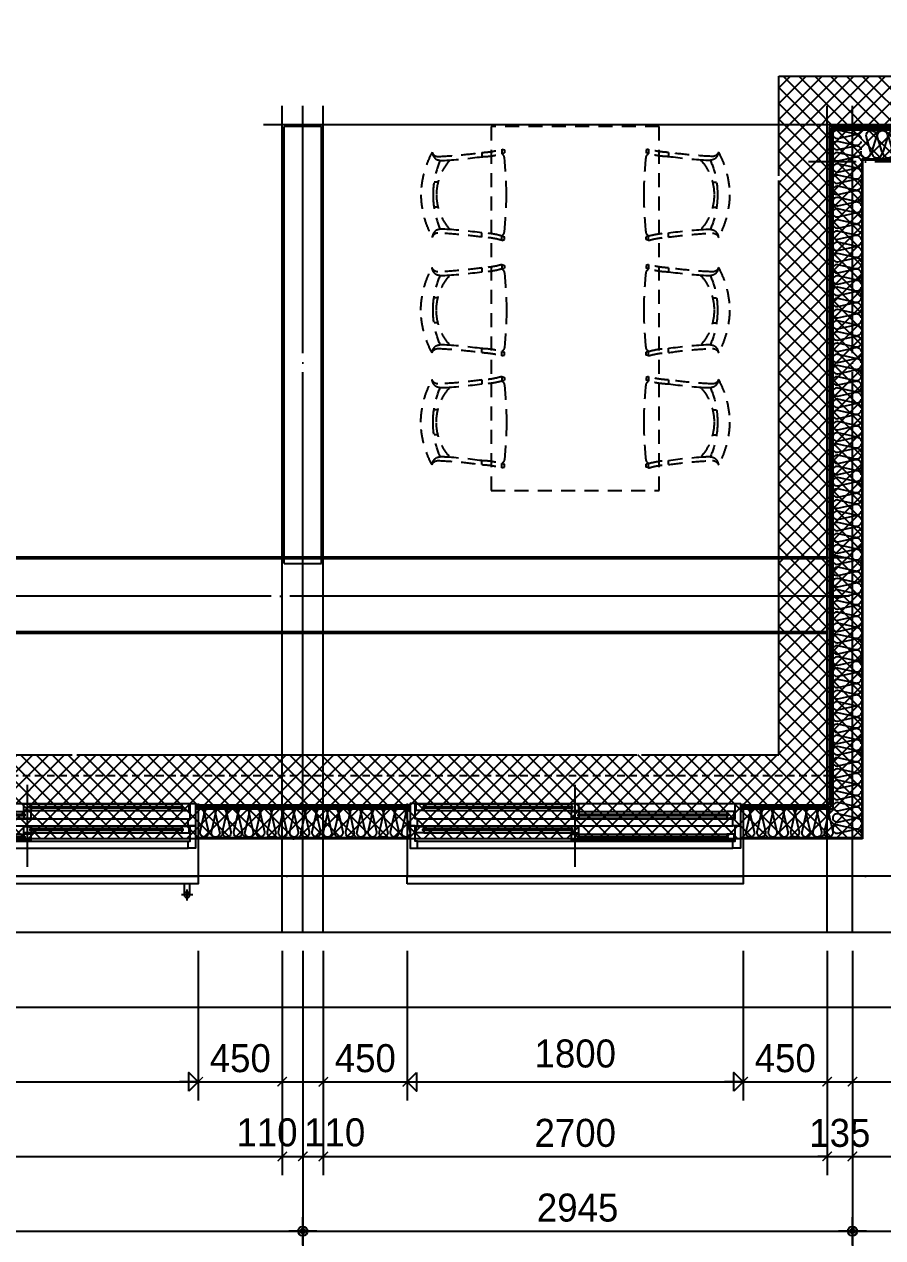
# Model space of a CAD drawing. Header units: millimetres. Extents: x -24416 to 92204, y -190080 to 23760.
# Drawn here: x 61760 to 66360, y -180236 to -173739 of the extents above; entities that cross this region are included whole.
import ezdxf

# ---------------------------------------------------------------- set-up
doc = ezdxf.new("R2010")
doc.units = ezdxf.units.MM
doc.header["$LTSCALE"] = 50
for name, pattern in [('AUDIT_D_220706163347-0', [0]), ('CEN', [62, 60, -1, 0, -1]), ('H', [1.3, 0.8, -0.5]), ('HD', [2.5, 1.5, -1]), ('HID', [2.5, 1.5, -1]), ('HIDDEN', [2, 1, -1])]:
    doc.linetypes.add(name, pattern=pattern)
doc.layers.get('defpoints').update_dxf_attribs({"color": 139})
for name, color, linetype, plot in [('AA-CEN', 1, 'CEN', False), ('Defpoint', 135, 'Continuous', False), ('MC', 135, 'Continuous', False)]:
    doc.layers.add(name, color=color, linetype=linetype, plot=plot)
for name, color, linetype in [('AA-XXXX-DIMS', 7, 'Continuous'), ('AA-단열-바닥-욕실', 30, 'Continuous'), ('ARDM', 7, 'Continuous'), ('CEN_CON', 1, 'CEN'), ('CEN_WALL', 12, 'CEN'), ('CONC', 2, 'Continuous'), ('dan1', 7, 'HID'), ('DIM', 7, 'AUDIT_D_220706163347-0'), ('ELE3_CON', 7, 'Continuous'), ('FUR_가구', 8, 'HD'), ('HAT', 9, 'Continuous'), ('INS', 252, 'Continuous'), ('INSUL', 8, 'Continuous'), ('WAL_DRY', 7, 'Continuous'), ('WIN', 4, 'Continuous'), ('X - 단위세대$0$ETC', 6, 'Continuous'), ('커튼박스', 6, 'Continuous'), ('확장', 8, 'HIDDEN')]:
    doc.layers.add(name, color=color, linetype=linetype)
doc.styles.add('HAUD01', font='Dotum.ttf')
doc.styles.add('맑은고딕', font='malgun.ttf', dxfattribs={"width": 0.9})
doc.dimstyles.new('DIM-50', dxfattribs={"dimscale": 50, "dimtxt": 3, "dimasz": 1, "dimexe": 2, "dimexo": 2, "dimgap": 1, "dimtad": 1, "dimdec": 0, "dimzin": 0, "dimdsep": 46, "dimtxsty": '맑은고딕', "dimblk1": 'DIMDOT', "dimblk2": 'DIMDOT', "dimsah": 1, "dimcen": 0.09, "dimdle": 2, "dimclrd": 7, "dimclre": 7, "dimclrt": 3, "dimadec": 0, "dimazin": 0, "dimtfac": 1, "dimtdec": 0, "dimtix": 1, "dimtmove": 2, "dimatfit": 3, "dimldrblk": 'DIMDOT', "dimfxl": 1, "dimtolj": 1, "dimtzin": 0, "dimarcsym": 0})
doc.dimstyles.new('MCDIM-50', dxfattribs={"dimscale": 50, "dimtxt": 3, "dimasz": 1, "dimexe": 2, "dimexo": 2, "dimgap": 1, "dimtad": 1, "dimdec": 0, "dimzin": 0, "dimdsep": 46, "dimtxsty": '맑은고딕', "dimblk1": 'ARCHTICK', "dimblk2": 'ARCHTICK', "dimsah": 1, "dimcen": 0.09, "dimdle": 2, "dimclrd": 7, "dimclre": 7, "dimclrt": 3, "dimadec": 0, "dimazin": 0, "dimtfac": 1, "dimtdec": 0, "dimtix": 1, "dimtmove": 2, "dimatfit": 3, "dimldrblk": 'ARCHTICK', "dimfxl": 1, "dimtolj": 1, "dimtzin": 0, "dimarcsym": 0})
doc.dimstyles.new('외부100-win', dxfattribs={"dimscale": 50, "dimtxt": 3, "dimasz": 1, "dimexe": 2, "dimexo": 2.5, "dimgap": 1.5, "dimtad": 1, "dimdec": 0, "dimzin": 0, "dimdsep": 46, "dimtxsty": '맑은고딕', "dimblk": 'DO2-2', "dimblk1": 'DO2-2', "dimblk2": 'DIMDOT', "dimcen": 0.09, "dimdle": 2, "dimclrd": 7, "dimclre": 7, "dimclrt": 3, "dimadec": 0, "dimazin": 0, "dimtfac": 1, "dimtdec": 0, "dimtix": 1, "dimtmove": 2, "dimatfit": 3, "dimldrblk": 'DO2-2', "dimfxl": 1, "dimtolj": 1, "dimtzin": 0, "dimarcsym": 0})

# ---------------------------------------------------------------- blocks, each defined once
blk = doc.blocks.new('WIN_이중창_1800')
at = {"layer": 'Defpoint'}
for p, q in [((-15, 240), (-15, 0)), ((1785, 240), (1785, 0))]:
    blk.add_line(p, q, dxfattribs=at)
at = {"layer": 'WIN'}
blk.add_line((885, -100), (885, 340), dxfattribs=at)
at = {"layer": 'WIN', "color": 8}
for p, q in [((1742, 240), (28, 240)), ((865, 196), (73, 196)), ((1697, 237), (905, 237)), ((1697, 202), (905, 202)), ((1730, 158), (40, 158)), ((865, 161), (73, 161)), ((1730, 120), (40, 120)), ((865, 76), (73, 76)), ((1697, 117), (905, 117)), ((1697, 82), (905, 82)), ((1730, 38), (40, 38)), ((1730, 0), (40, 0)), ((865, 41), (73, 41))]:
    blk.add_line(p, q, dxfattribs=at)
at = {"layer": 'WIN'}
for points in [[(40, 158), (28, 158), (28, 240), (0, 240), (0, 120), (40, 120), (40, 158)], [(73, 175.5), (73, 161), (33, 161), (33, 196), (73, 196), (73, 181.5)], [(905, 216.5), (905, 202), (865, 202), (865, 237), (905, 237), (905, 222.5)], [(865, 175.5), (865, 161), (905, 161), (905, 196), (865, 196), (865, 181.5)], [(1704, 222.5), (1704, 216.5), (898, 216.5), (898, 222.5), (1704, 222.5)], [(1697, 216.5), (1697, 202), (1737, 202), (1737, 237), (1697, 237), (1697, 222.5)], [(1730, 158), (1742, 158), (1742, 240), (1770, 240), (1770, 120), (1730, 120), (1730, 158)], [(872, 181.5), (872, 175.5), (66, 175.5), (66, 181.5), (872, 181.5)], [(40, 38), (28, 38), (28, 120), (0, 120), (0, 0), (40, 0), (40, 38)], [(73, 55.5), (73, 41), (33, 41), (33, 76), (73, 76), (73, 61.5)], [(905, 96.5), (905, 82), (865, 82), (865, 117), (905, 117), (905, 102.5)], [(865, 55.5), (865, 41), (905, 41), (905, 76), (865, 76), (865, 61.5)], [(1704, 102.5), (1704, 96.5), (898, 96.5), (898, 102.5), (1704, 102.5)], [(1697, 96.5), (1697, 82), (1737, 82), (1737, 117), (1697, 117), (1697, 102.5)], [(1730, 38), (1742, 38), (1742, 120), (1770, 120), (1770, 0), (1730, 0), (1730, 38)], [(872, 61.5), (872, 55.5), (66, 55.5), (66, 61.5), (872, 61.5)]]:
    blk.add_lwpolyline(points, dxfattribs=at)
blk = doc.blocks.new('WIN_이중창_3600')
at = {"layer": 'Defpoint'}
for p, q in [((-15, 240), (-15, 0)), ((3585, 240), (3585, 0))]:
    blk.add_line(p, q, dxfattribs=at)
at = {"layer": 'WIN'}
for p, q in [((900, -100), (900, 340)), ((2670, -100), (2670, 340))]:
    blk.add_line(p, q, dxfattribs=at)
at = {"layer": 'WIN', "color": 8}
for p, q in [((3542, 240), (28, 240)), ((880, 237), (73, 237)), ((880, 202), (73, 202)), ((2650, 196), (920, 196)), ((3497, 237), (2690, 237)), ((3497, 202), (2690, 202)), ((3530, 158), (40, 158)), ((2650, 161), (920, 161)), ((3530, 120), (40, 120)), ((880, 117), (73, 117)), ((880, 82), (73, 82)), ((2650, 76), (920, 76)), ((3497, 117), (2690, 117)), ((3497, 82), (2690, 82)), ((3530, 38), (40, 38)), ((3530, 0), (40, 0)), ((2650, 41), (920, 41))]:
    blk.add_line(p, q, dxfattribs=at)
at = {"layer": 'WIN'}
for points in [[(40, 158), (28, 158), (28, 240), (0, 240), (0, 120), (40, 120), (40, 158)], [(73, 216.5), (73, 202), (33, 202), (33, 237), (73, 237), (73, 222.5)], [(887, 222.5), (887, 216.5), (66, 216.5), (66, 222.5), (887, 222.5)], [(880, 216.5), (880, 202), (920, 202), (920, 237), (880, 237), (880, 222.5)], [(920, 175.5), (920, 161), (880, 161), (880, 196), (920, 196), (920, 181.5)], [(2690, 216.5), (2690, 202), (2650, 202), (2650, 237), (2690, 237), (2690, 222.5)], [(2650, 175.5), (2650, 161), (2690, 161), (2690, 196), (2650, 196), (2650, 181.5)], [(3504, 222.5), (3504, 216.5), (2683, 216.5), (2683, 222.5), (3504, 222.5)], [(3497, 216.5), (3497, 202), (3537, 202), (3537, 237), (3497, 237), (3497, 222.5)], [(3530, 158), (3542, 158), (3542, 240), (3570, 240), (3570, 120), (3530, 120), (3530, 158)], [(2657, 181.5), (2657, 175.5), (913, 175.5), (913, 181.5), (2657, 181.5)], [(40, 38), (28, 38), (28, 120), (0, 120), (0, 0), (40, 0), (40, 38)], [(73, 96.5), (73, 82), (33, 82), (33, 117), (73, 117), (73, 102.5)], [(887, 102.5), (887, 96.5), (66, 96.5), (66, 102.5), (887, 102.5)], [(880, 96.5), (880, 82), (920, 82), (920, 117), (880, 117), (880, 102.5)], [(920, 55.5), (920, 41), (880, 41), (880, 76), (920, 76), (920, 61.5)], [(2690, 96.5), (2690, 82), (2650, 82), (2650, 117), (2690, 117), (2690, 102.5)], [(2650, 55.5), (2650, 41), (2690, 41), (2690, 76), (2650, 76), (2650, 61.5)], [(3504, 102.5), (3504, 96.5), (2683, 96.5), (2683, 102.5), (3504, 102.5)], [(3497, 96.5), (3497, 82), (3537, 82), (3537, 117), (3497, 117), (3497, 102.5)], [(3530, 38), (3542, 38), (3542, 120), (3570, 120), (3570, 0), (3530, 0), (3530, 38)], [(2657, 61.5), (2657, 55.5), (913, 55.5), (913, 61.5), (2657, 61.5)]]:
    blk.add_lwpolyline(points, dxfattribs=at)
blk = doc.blocks.new('식탁-1950x900')
at = {"layer": 'FUR_가구'}
for p, q in [((-393, -121.6), (-379.1, -126)), ((-393, -121.6), (-392.7, -145.4)), ((-379.1, -126), (-379.3, -141)), ((393, -121.6), (379.1, -126)), ((379.1, -126), (379.3, -141)), ((393, -121.6), (392.7, -145.4)), ((-500.1, -139.2), (-499.9, -162.1)), ((-392.7, -144.6), (-379.3, -141)), ((392.7, -144.6), (379.3, -141)), ((500.1, -139.2), (499.9, -162.1)), ((-735.6, -299), (-756.6, -299.2)), ((735.6, -299), (756.6, -299.2)), ((-735.6, -433.1), (-756.6, -432.9)), ((735.6, -433.1), (756.6, -432.9)), ((-500.1, -592.9), (-499.9, -570)), ((500.1, -592.9), (499.9, -570)), ((-393, -610.5), (-392.7, -586.7)), ((-393, -610.5), (-379.1, -606.2)), ((-392.7, -587.5), (-379.3, -591.1)), ((-379.1, -606.2), (-379.3, -591.1)), ((379.1, -606.2), (379.3, -591.1)), ((393, -610.5), (379.1, -606.2)), ((392.7, -587.5), (379.3, -591.1)), ((393, -610.5), (392.7, -586.7)), ((-500.1, -757.1), (-499.9, -780)), ((-393, -739.5), (-379.1, -743.8)), ((-393, -739.5), (-392.7, -763.3)), ((-392.7, -762.5), (-379.3, -758.9)), ((-379.1, -743.8), (-379.3, -758.9)), ((393, -739.5), (379.1, -743.8)), ((379.1, -743.8), (379.3, -758.9)), ((392.7, -762.5), (379.3, -758.9)), ((393, -739.5), (392.7, -763.3)), ((500.1, -757.1), (499.9, -780)), ((-735.6, -916.9), (-756.6, -917.1)), ((735.6, -916.9), (756.6, -917.1)), ((-735.6, -1051), (-756.6, -1050.8)), ((735.6, -1051), (756.6, -1050.8)), ((-500.1, -1210.8), (-499.9, -1187.9)), ((-393, -1228.4), (-392.7, -1204.6)), ((-393, -1228.4), (-379.1, -1224)), ((-392.7, -1205.4), (-379.3, -1209)), ((-379.1, -1224), (-379.3, -1209)), ((379.1, -1224), (379.3, -1209)), ((393, -1228.4), (379.1, -1224)), ((392.7, -1205.4), (379.3, -1209)), ((393, -1228.4), (392.7, -1204.6)), ((500.1, -1210.8), (499.9, -1187.9)), ((-500.1, -1357.1), (-499.9, -1380)), ((-393, -1339.5), (-379.1, -1343.8)), ((-393, -1339.5), (-392.7, -1363.3)), ((-392.7, -1362.5), (-379.3, -1358.9)), ((-379.1, -1343.8), (-379.3, -1358.9)), ((393, -1339.5), (379.1, -1343.8)), ((379.1, -1343.8), (379.3, -1358.9)), ((392.7, -1362.5), (379.3, -1358.9)), ((393, -1339.5), (392.7, -1363.3)), ((500.1, -1357.1), (499.9, -1380)), ((-735.6, -1516.9), (-756.6, -1517.1)), ((735.6, -1516.9), (756.6, -1517.1)), ((-735.6, -1651), (-756.6, -1650.8)), ((735.6, -1651), (756.6, -1650.8)), ((-500.1, -1810.8), (-499.9, -1787.9)), ((-393, -1828.4), (-392.7, -1804.6)), ((-392.7, -1805.4), (-379.3, -1809)), ((-379.1, -1824), (-379.3, -1809)), ((379.1, -1824), (379.3, -1809)), ((392.7, -1805.4), (379.3, -1809)), ((393, -1828.4), (392.7, -1804.6)), ((500.1, -1810.8), (499.9, -1787.9)), ((-393, -1828.4), (-379.1, -1824)), ((393, -1828.4), (379.1, -1824))]:
    blk.add_line(p, q, dxfattribs=at)
blk.add_lwpolyline([(-450, 0), (450, 0), (450, -1950), (-450, -1950)], close=True, dxfattribs=at)
for centre, radius, start, end in [((-510.6, 259.9), 399.2, 271.50557, 287.13357), ((-324.7, -376.8), 502.7, 151.61301, 178.77221), ((-735.8, -128.1), 32.7, 197.29847, 270.53959), ((-715.5, -133.6), 51.6, 184.73657, 233.96327), ((-301.1, -364.6), 460.9, 156.58558, 180.17751), ((-711.1, -94), 88.5, 246.80527, 277.25757), ((-464.2, -367.5), 279.9, 137.91521, 179.69623), ((-839.2, 2261.8), 2424.8, 272.45149, 278.03657), ((-839.2, 2261.8), 2447.5, 273.26257, 277.96657), ((-510.6, 259.9), 422.1, 271.45157, 286.22903), ((-411.8, -172), 32.7, 1.98952, 54.31967), ((-2602.4, -386.7), 2233.9, 0.5286, 5.54351), ((-324.7, -355.3), 502.7, 181.22779, 208.38699), ((-301.1, -367.5), 460.9, 179.82249, 203.41442), ((-464.2, -364.6), 279.9, 180.30377, 222.08479), ((-2602.4, -345.5), 2233.9, 354.45649, 359.4714), ((-735.8, -604), 32.7, 89.46041, 162.70153), ((-715.5, -598.6), 51.6, 126.03673, 175.26343), ((-711.1, -638.2), 88.5, 82.74243, 113.19473), ((-839.2, -2993.9), 2424.8, 81.96343, 87.54851), ((-839.2, -2993.9), 2447.5, 82.03343, 86.73743), ((-510.6, -992), 422.1, 73.77097, 88.54843), ((-411.8, -560.1), 32.7, 305.68033, 358.01048), ((-510.6, -992), 399.2, 72.86643, 88.49443), ((-324.7, -994.7), 502.7, 151.61301, 178.77221), ((-735.8, -746), 32.7, 197.29847, 270.53959), ((-715.5, -751.4), 51.6, 184.73657, 233.96327), ((-839.2, 1643.9), 2424.8, 272.45149, 278.03657), ((-510.6, -358), 399.2, 271.50557, 287.13357), ((-510.6, -358), 422.1, 271.45157, 286.22903), ((-411.8, -789.9), 32.7, 1.98952, 54.31967), ((-301.1, -982.5), 460.9, 156.58558, 180.17751), ((-711.1, -711.8), 88.5, 246.80527, 277.25757), ((-464.2, -985.4), 279.9, 137.91521, 179.69623), ((-839.2, 1643.9), 2447.5, 273.26257, 277.96657), ((-2602.4, -1004.5), 2233.9, 0.5286, 5.54351), ((-324.7, -973.2), 502.7, 181.22779, 208.38699), ((-301.1, -985.4), 460.9, 179.82249, 203.41442), ((-464.2, -982.5), 279.9, 180.30377, 222.08479), ((-2602.4, -963.3), 2233.9, 354.45649, 359.4714), ((-711.1, -1256), 88.5, 82.74243, 113.19473), ((-839.2, -3611.8), 2447.5, 82.03343, 86.73743), ((-735.8, -1221.9), 32.7, 89.46041, 162.70153), ((-715.5, -1216.4), 51.6, 126.03673, 175.26343), ((-839.2, -3611.8), 2424.8, 81.96343, 87.54851), ((-510.6, -1609.9), 399.2, 72.86643, 88.49443), ((-510.6, -1609.9), 422.1, 73.77097, 88.54843), ((-411.8, -1178), 32.7, 305.68033, 358.01048), ((-324.7, -1594.7), 502.7, 151.61301, 178.77221), ((-735.8, -1346), 32.7, 197.29847, 270.53959), ((-715.5, -1351.4), 51.6, 184.73657, 233.96327), ((-839.2, 1043.9), 2424.8, 272.45149, 278.03657), ((-510.6, -958), 399.2, 271.50557, 287.13357), ((-510.6, -958), 422.1, 271.45157, 286.22903), ((-411.8, -1389.9), 32.7, 1.98952, 54.31967), ((-301.1, -1582.5), 460.9, 156.58558, 180.17751), ((-711.1, -1311.8), 88.5, 246.80527, 277.25757), ((-464.2, -1585.4), 279.9, 137.91521, 179.69623), ((-839.2, 1043.9), 2447.5, 273.26257, 277.96657), ((-2602.4, -1604.5), 2233.9, 0.5286, 5.54351), ((-324.7, -1573.2), 502.7, 181.22779, 208.38699), ((-301.1, -1585.4), 460.9, 179.82249, 203.41442), ((-464.2, -1582.5), 279.9, 180.30377, 222.08479), ((-2602.4, -1563.3), 2233.9, 354.45649, 359.4714), ((-735.8, -1821.9), 32.7, 89.46041, 162.70153), ((-715.5, -1816.4), 51.6, 126.03673, 175.26343), ((-711.1, -1856), 88.5, 82.74243, 113.19473), ((-839.2, -4211.8), 2424.8, 81.96343, 87.54851), ((-839.2, -4211.8), 2447.5, 82.03343, 86.73743), ((-510.6, -2209.9), 399.2, 72.86643, 88.49443), ((-510.6, -2209.9), 422.1, 73.77097, 88.54843), ((-411.8, -1778), 32.7, 305.68033, 358.01048)]:
    blk.add_arc(centre, radius, start, end, dxfattribs=at)
at = {"layer": 'FUR_가구', "extrusion": (0, 0, -1)}
for centre, major_axis, start_param, end_param in [((510.6, 259.9), (-391.6, 77.3), 4.543868, 4.816628), ((2602.4, -386.7), (-1579.6, 1579.6), 5.507013, 5.59454), ((411.8, -172), (-23.1, 23.1), 5.532511, 6.445844), ((510.6, 259.9), (-418.1, 57.7), 4.600712, 4.858628), ((839.2, 2261.8), (261.2, 2433.5), 3.0916, 3.173701), ((839.2, 2261.8), (308.9, 2405.1), 3.056625, 3.154103), ((464.2, -367.5), (197.9, 197.9), 0.05088, 0.780096), ((711.1, -94), (-62.6, 62.6), 3.522166, 4.053659), ((301.1, -364.6), (447.5, 110.4), -0.166893, 0.244864), ((735.8, -128.1), (-23.1, 23.1), 2.65811, 3.936408), ((715.5, -133.6), (-36.5, 36.5), 2.438863, 3.298031), ((324.7, -376.8), (355.5, 355.5), 0.289952, 0.763969), ((2602.4, -345.5), (-114, 2231), 4.666674, 4.7542), ((464.2, -364.6), (197.9, 197.9), 0.7907, 1.519916), ((301.1, -367.5), (-450.7, 96.7), 2.927084, 3.338841), ((324.7, -355.3), (-355.5, 355.5), 2.377624, 2.851641), ((411.8, -560.1), (-23.1, 23.1), 4.54973, 5.463063), ((510.6, -992), (410.7, 97.2), 4.661547, 4.919462), ((839.2, -2993.9), (-321.8, 2426.3), -0.007165, 0.074936), ((839.2, -2993.9), (-242.6, 2412.6), -0.040038, 0.05744), ((711.1, -638.2), (62.6, 62.6), -0.912067, -0.380574), ((735.8, -604), (23.1, 23.1), -0.794816, 0.483483), ((715.5, -598.6), (-36.5, 36.5), 1.414358, 2.273526), ((510.6, -992), (392, 75.2), 4.602977, 4.875737)]:
    blk.add_ellipse(centre, major_axis=major_axis, ratio=1, start_param=start_param, end_param=end_param, dxfattribs=at)
at = {"layer": 'FUR_가구'}
for centre, major_axis, start_param, end_param in [((411.8, -789.9), (23.1, 23.1), 1.408137, 2.321471), ((510.6, -358), (-410.7, 97.2), 1.519954, 1.777869), ((510.6, -358), (-392, 75.2), 1.461384, 1.734144), ((839.2, 1643.9), (242.6, 2412.6), 3.101555, 3.199033), ((735.8, -746), (-23.1, 23.1), 2.346777, 3.625076), ((715.5, -751.4), (36.5, 36.5), 4.55595, 5.415118), ((324.7, -994.7), (355.5, 355.5), 5.519216, 5.993234), ((2602.4, -1004.5), (114, 2231), 1.525081, 1.612608), ((839.2, 1643.9), (321.8, 2426.3), 3.134428, 3.216528), ((464.2, -985.4), (-197.9, 197.9), 3.932293, 4.661509), ((711.1, -711.8), (-62.6, 62.6), 2.229526, 2.761019), ((301.1, -982.5), (450.7, 96.7), -0.214508, 0.197248), ((2602.4, -963.3), (1579.6, 1579.6), 2.36542, 2.452947), ((464.2, -982.5), (-197.9, 197.9), 3.192473, 3.921689), ((301.1, -985.4), (-447.5, 110.4), 2.9747, 3.386457), ((324.7, -973.2), (-355.5, 355.5), 3.431544, 3.905562), ((839.2, -3611.8), (-261.2, 2433.5), -0.049992, 0.032108), ((711.1, -1256), (62.6, 62.6), 0.380574, 0.912067), ((411.8, -1178), (23.1, 23.1), 2.390918, 3.304252), ((510.6, -1609.9), (418.1, 57.7), 1.45912, 1.717035), ((510.6, -1609.9), (391.6, 77.3), 1.402276, 1.675036), ((839.2, -3611.8), (-308.9, 2405.1), -0.084967, 0.012511), ((735.8, -1221.9), (23.1, 23.1), 5.799702, 7.078001), ((715.5, -1216.4), (36.5, 36.5), 5.580456, 6.439624), ((411.8, -1389.9), (23.1, 23.1), 1.408137, 2.321471), ((510.6, -958), (-410.7, 97.2), 1.519954, 1.777869), ((510.6, -958), (-392, 75.2), 1.461384, 1.734144), ((839.2, 1043.9), (242.6, 2412.6), 3.101555, 3.199033), ((735.8, -1346), (-23.1, 23.1), 2.346777, 3.625076), ((715.5, -1351.4), (36.5, 36.5), 4.55595, 5.415118), ((324.7, -1594.7), (355.5, 355.5), 5.519216, 5.993234), ((2602.4, -1604.5), (114, 2231), 1.525081, 1.612608), ((839.2, 1043.9), (321.8, 2426.3), 3.134428, 3.216528), ((464.2, -1585.4), (-197.9, 197.9), 3.932293, 4.661509), ((711.1, -1311.8), (-62.6, 62.6), 2.229526, 2.761019), ((301.1, -1582.5), (450.7, 96.7), -0.214508, 0.197248), ((2602.4, -1563.3), (1579.6, 1579.6), 2.36542, 2.452947), ((464.2, -1582.5), (-197.9, 197.9), 3.192473, 3.921689), ((301.1, -1585.4), (-447.5, 110.4), 2.9747, 3.386457), ((324.7, -1573.2), (-355.5, 355.5), 3.431544, 3.905562), ((411.8, -1778), (23.1, 23.1), 2.390918, 3.304252), ((510.6, -2209.9), (418.1, 57.7), 1.45912, 1.717035), ((510.6, -2209.9), (391.6, 77.3), 1.402276, 1.675036), ((839.2, -4211.8), (-261.2, 2433.5), -0.049992, 0.032108), ((839.2, -4211.8), (-308.9, 2405.1), -0.084967, 0.012511), ((711.1, -1856), (62.6, 62.6), 0.380574, 0.912067), ((735.8, -1821.9), (23.1, 23.1), 5.799702, 7.078001), ((715.5, -1816.4), (36.5, 36.5), 5.580456, 6.439624)]:
    blk.add_ellipse(centre, major_axis=major_axis, ratio=1, start_param=start_param, end_param=end_param, dxfattribs=at)
blk = doc.blocks.new('insul1')
blk.add_lwpolyline([(0, 0, 0.480617), (0.146, 0.183), (0.004, 0.817, -1.249969), (0.296, 0.817), (0.154, 0.183, 0.480617), (0.3, 0, 0.480617)], format="xyb")
blk = doc.blocks.new('DongSinsul_1')
at = {"layer": 'INSUL'}
blk.add_lwpolyline([(0, 0.25, 1.34403), (0.35, 0.25), (0.2, 0.75, -1.34403), (0.55, 0.75), (0.4, 0.25)], format="xyb", dxfattribs=at)
blk = doc.blocks.new('U-131B(확장)', base_point=(284085.3, -109269.8))
at = {"layer": 'CEN_CON'}
for p, q in [((292955.3, -109569.8), (292955.3, -105144.8)), ((299020.3, -109269.8), (283785.3, -109269.8))]:
    blk.add_line(p, q, dxfattribs=at)
at = {"layer": 'CEN_WALL'}
for p, q in [((295900.3, -109569.8), (295900.3, -105144.8)), ((299020.3, -105444.8), (295665.3, -105444.8)), ((295885.3, -107769.8), (288025.3, -107769.8))]:
    blk.add_line(p, q, dxfattribs=at)
at = {"layer": 'CONC'}
for p, q in [((292855.3, -107594.8), (292855.3, -105254.8)), ((293055.3, -105254.8), (292855.3, -105254.8)), ((293055.3, -107594.8), (293055.3, -105254.8)), ((295955.3, -105434.8), (295955.3, -109069.8)), ((296625.3, -105434.8), (295955.3, -105434.8)), ((292855.3, -107594.8), (293055.3, -107594.8)), ((293515.3, -109069.8), (292395.3, -109069.8)), ((292395.3, -109069.8), (292395.3, -109269.8)), ((293515.3, -109069.8), (293515.3, -109269.8)), ((295955.3, -109069.8), (295315.3, -109069.8)), ((295315.3, -109069.8), (295315.3, -109269.8)), ((293515.3, -109269.8), (292395.3, -109269.8)), ((296155.3, -109269.8), (295315.3, -109269.8))]:
    blk.add_line(p, q, dxfattribs=at)
at = {"layer": 'dan1'}
blk.add_lwpolyline([(288335.3, -107129.8), (288645.3, -107129.8), (288645.3, -108619.8), (295505.3, -108619.8), (295505.3, -104984.8), (299595.3, -104984.8), (299595.3, -108619.8), (309255.3, -108619.8), (309255.3, -102059.8), (308635.3, -102059.8), (308635.3, -98719.8), (306145.3, -98719.8), (306145.3, -102694.8), (305835.3, -102694.8)], dxfattribs=at)
at = {"layer": 'ELE3_CON'}
for p, q in [((288795.3, -109269.8), (292395.3, -109269.8)), ((293515.3, -109269.8), (295315.3, -109269.8))]:
    blk.add_line(p, q, dxfattribs=at)
at = {"layer": 'INS'}
for p, q in [((295795.3, -105274.8), (295795.3, -108909.8)), ((296640.3, -105274.8), (295795.3, -105274.8)), ((295950.3, -105429.8), (295950.3, -109064.8)), ((296640.3, -105429.8), (295950.3, -105429.8)), ((293530.3, -108909.8), (292380.3, -108909.8)), ((295795.3, -108909.8), (295300.3, -108909.8)), ((293530.3, -109064.8), (292380.3, -109064.8)), ((295950.3, -109064.8), (295300.3, -109064.8))]:
    blk.add_line(p, q, dxfattribs=at)
at = {"layer": 'MC'}
for p, q in [((292845.3, -109569.8), (292845.3, -105144.8)), ((293065.3, -109569.8), (293065.3, -105144.8)), ((295765.3, -109569.8), (295765.3, -105144.8)), ((292745.3, -105244.8), (299020.3, -105244.8)), ((295885.3, -107564.8), (288025.3, -107564.8))]:
    blk.add_line(p, q, dxfattribs=at)
at = {"layer": 'WAL_DRY'}
for p, q in [((295775.3, -105254.8), (295775.3, -108889.8)), ((296640.3, -105254.8), (295775.3, -105254.8)), ((295785.3, -105264.8), (295785.3, -108899.8)), ((296640.3, -105264.8), (295785.3, -105264.8)), ((293530.3, -108889.8), (292380.3, -108889.8)), ((295775.3, -108889.8), (295300.3, -108889.8)), ((293530.3, -108899.8), (292380.3, -108899.8)), ((295785.3, -108899.8), (295300.3, -108899.8))]:
    blk.add_line(p, q, dxfattribs=at)
at = {"layer": 'X - 단위세대$0$ETC', "ltscale": 100}
for p, q in [((292335.3, -109399.8), (292335.3, -109339.8)), ((292365.3, -109369.8), (292305.3, -109369.8))]:
    blk.add_line(p, q, dxfattribs=at)
at = {"layer": 'X - 단위세대$0$ETC'}
for points in [[(288795.3, -109309.8), (288795.3, -109269.8), (292395.3, -109269.8), (292395.3, -109309.8), (288795.3, -109309.8)], [(293515.3, -109309.8), (293515.3, -109269.8), (295315.3, -109269.8), (295315.3, -109309.8), (293515.3, -109309.8)]]:
    blk.add_lwpolyline(points, dxfattribs=at)
blk.add_lwpolyline([(292320.3, -109309.8), (292320.3, -109369.8, 1), (292350.3, -109369.8), (292350.3, -109309.8)], format="xyb", dxfattribs=at)
at = {"layer": 'X - 단위세대$0$ETC', "ltscale": 100}
blk.add_arc((292335.3, -109369.8), 15, 0, 180, dxfattribs=at)
at = {"layer": '커튼박스', "linetype": 'H'}
blk.add_line((288335.3, -108729.8), (295775.3, -108729.8), dxfattribs=at)
at = {"layer": '확장', "ltscale": 0.5, "const_width": 20, "flags": 128}
for points in [[(288335.3, -107564.8), (295765.3, -107564.8)], [(288335.3, -107964.8), (295765.3, -107964.8)]]:
    blk.add_lwpolyline(points, dxfattribs=at)
at = {"layer": 'FUR_가구', "xscale": -1}
blk.add_blockref('식탁-1950x900', (294415.3, -105254.8), dxfattribs=at)
at = {"layer": 'INS', "zscale": 150, "row_count": 1}
for p, xscale, yscale, rotation, column_count, row_spacing, column_spacing in [((295945.3, -105274.8), -150.0000000000001, 150.0000000000001, 90, 63, 3.155443620884047e-30, -60.00000000000006), ((293530.3, -108909.8), 150, 150, 180, 19, 0, 60), ((295795.3, -108909.8), 150, 150, 180, 8, 0, 60)]:
    blk.add_blockref('insul1', p, dxfattribs=dict(at, xscale=xscale, yscale=yscale, rotation=rotation, column_count=column_count, row_spacing=row_spacing, column_spacing=column_spacing))
at = {"layer": 'INSUL', "xscale": 150, "yscale": 150, "zscale": 150, "row_count": 1, "column_count": 11, "row_spacing": 1, "column_spacing": 60}
blk.add_blockref('DongSinsul_1', (295945.3, -105424.8), dxfattribs=at)
at = {"layer": 'WIN', "xscale": -1}
for name, p in [('WIN_이중창_3600', (292380.3, -109119.8)), ('WIN_이중창_1800', (295300.3, -109119.8))]:
    blk.add_blockref(name, p, dxfattribs=at)
blk = doc.blocks.new('A$C1CAF0AFA')
at = {"layer": 'HAT'}
h = blk.add_hatch(dxfattribs=at)
h.set_pattern_fill('_USER', color=5, scale=60, angle=45, double=1, pattern_type=0)
h.set_pattern_definition([(45, (0, -53460), (-42.426407, 42.426407), []), (135, (0, -53460), (-42.426407, -42.426407), [])])
h.paths.add_polyline_path([(80002.7, -194400.9), (80002.7, -201860.9), (69442.7, -201860.9), (69442.7, -198225.9), (66252.7, -198225.9), (66252.7, -201860.9), (58492.7, -201860.9), (58492.7, -200370.9), (54632.7, -200370.9), (54632.7, -192515.9), (56752.7, -192515.9), (56752.7, -193930.9), (59252.7, -193930.9), (59252.7, -191925.9), (62992.7, -191925.9), (62992.7, -195035.9), (65722.7, -195035.9), (65722.7, -194885.9), (67122.7, -194885.9), (67122.7, -195035.9), (69192.7, -195035.9), (69192.7, -195485.9), (63052.7, -195485.9), (63052.7, -195155.9), (62852.7, -195155.9), (62852.7, -195485.9), (62542.7, -195485.9), (62542.7, -192375.9), (59702.7, -192375.9), (59702.7, -194380.9), (58632.7, -194380.9), (58632.7, -194090.9), (58432.7, -194090.9), (58432.7, -194380.9), (56302.7, -194380.9), (56302.7, -192965.9), (55082.7, -192965.9), (55082.7, -199920.9), (58432.7, -199920.9), (58432.7, -200210.9), (58632.7, -200210.9), (58632.7, -199920.9), (58942.7, -199920.9), (58942.7, -201410.9), (65802.7, -201410.9), (65802.7, -197775.9), (69892.7, -197775.9), (69892.7, -201410.9), (79552.7, -201410.9), (79552.7, -194850.9), (78932.7, -194850.9), (78932.7, -191510.9), (76442.7, -191510.9), (76442.7, -195485.9), (76132.7, -195485.9), (76132.7, -195163.4), (75932.7, -195163.4), (75932.7, -195485.9), (69442.7, -195485.9), (69442.7, -195035.9), (75992.7, -195035.9), (75992.7, -191060.9), (79382.7, -191060.9), (79382.7, -194400.9)])
at = {"layer": 'AA-CEN', "color": 4}
for points in [[(69442.7, -198225.9), (66252.7, -198225.9), (66252.7, -201860.9), (58492.7, -201860.9)], [(58942.7, -201410.9), (65802.7, -201410.9), (65802.7, -197775.9), (69892.7, -197775.9)]]:
    blk.add_lwpolyline(points, dxfattribs=at)
blk = doc.blocks.new('DIMDOT')
at = {"layer": 'AA-XXXX-DIMS'}
for p, q in [((0, -1.5), (0, 1.5)), ((-1.5, 0), (1.5, 0))]:
    blk.add_line(p, q, dxfattribs=at)
for radius in [0.5, 0.25]:
    blk.add_circle((0, 0), radius, dxfattribs=at)
blk = doc.blocks.new('*D142')
at = {"layer": 'defpoints', "color": 0, "transparency": 16777216}
for p in [(11465.6, -202360.9), (16185.6, -202360.9), (16185.6, -203960.9)]:
    blk.add_point(p, dxfattribs=at)
at = {"layer": 'DIM', "color": 7, "lineweight": -2, "transparency": 16777216}
for p, q in [((11465.6, -202460.9), (11465.6, -204060.9)), ((16185.6, -202460.9), (16185.6, -204060.9)), ((11515.6, -203960.9), (16135.6, -203960.9))]:
    blk.add_line(p, q, dxfattribs=at)
at = {"layer": 'DIM', "color": 7, "lineweight": -2, "transparency": 16777216, "xscale": 50, "yscale": 50, "zscale": 50, "rotation": 180}
blk.add_blockref('DIMDOT', (11465.6, -203960.9), dxfattribs=at)
at = {"layer": 'DIM', "color": 7, "lineweight": -2, "transparency": 16777216, "xscale": 50, "yscale": 50, "zscale": 50}
blk.add_blockref('DIMDOT', (16185.6, -203960.9), dxfattribs=at)
at = {"layer": 'DIM', "color": 3, "transparency": 16777216, "insert": (13825.6, -203835.8), "char_height": 150, "attachment_point": 5, "style": 'HAUD01'}
blk.add_mtext('\\A1;4720', dxfattribs=at)
blk = doc.blocks.new('*D143')
at = {"layer": 'defpoints', "color": 0, "transparency": 16777216}
for p in [(16185.6, -202360.9), (19130.6, -202360.9), (19130.6, -203960.9)]:
    blk.add_point(p, dxfattribs=at)
at = {"layer": 'DIM', "color": 7, "lineweight": -2, "transparency": 16777216}
for p, q in [((16185.6, -202460.9), (16185.6, -204060.9)), ((19130.6, -202460.9), (19130.6, -204060.9)), ((16235.6, -203960.9), (19080.6, -203960.9))]:
    blk.add_line(p, q, dxfattribs=at)
at = {"layer": 'DIM', "color": 7, "lineweight": -2, "transparency": 16777216, "xscale": 50, "yscale": 50, "zscale": 50, "rotation": 180}
blk.add_blockref('DIMDOT', (16185.6, -203960.9), dxfattribs=at)
at = {"layer": 'DIM', "color": 7, "lineweight": -2, "transparency": 16777216, "xscale": 50, "yscale": 50, "zscale": 50}
blk.add_blockref('DIMDOT', (19130.6, -203960.9), dxfattribs=at)
at = {"layer": 'DIM', "color": 3, "transparency": 16777216, "insert": (17658.1, -203835.8), "char_height": 150, "attachment_point": 5, "style": 'HAUD01'}
blk.add_mtext('\\A1;2945', dxfattribs=at)
blk = doc.blocks.new('*D144')
at = {"layer": 'defpoints', "color": 0, "transparency": 16777216}
for p in [(19130.6, -202360.9), (22430.6, -202360.9), (22430.6, -203960.9)]:
    blk.add_point(p, dxfattribs=at)
at = {"layer": 'DIM', "color": 7, "lineweight": -2, "transparency": 16777216}
for p, q in [((19130.6, -202460.9), (19130.6, -204060.9)), ((22430.6, -202460.9), (22430.6, -204060.9)), ((19180.6, -203960.9), (22380.6, -203960.9))]:
    blk.add_line(p, q, dxfattribs=at)
at = {"layer": 'DIM', "color": 7, "lineweight": -2, "transparency": 16777216, "xscale": 50, "yscale": 50, "zscale": 50, "rotation": 180}
blk.add_blockref('DIMDOT', (19130.6, -203960.9), dxfattribs=at)
at = {"layer": 'DIM', "color": 7, "lineweight": -2, "transparency": 16777216, "xscale": 50, "yscale": 50, "zscale": 50}
blk.add_blockref('DIMDOT', (22430.6, -203960.9), dxfattribs=at)
at = {"layer": 'DIM', "color": 3, "transparency": 16777216, "insert": (20780.6, -203835.8), "char_height": 150, "attachment_point": 5, "style": 'HAUD01'}
blk.add_mtext('\\A1;3300', dxfattribs=at)
blk = doc.blocks.new('_ArchTick')
at = {"color": 0, "linetype": 'ByBlock', "const_width": 0.15}
blk.add_lwpolyline([(-0.5, -0.5), (0.5, 0.5)], dxfattribs=at)
blk = doc.blocks.new('*D154')
at = {"layer": 'defpoints', "color": 0, "linetype": 'ByBlock', "transparency": 16777216}
for p in [(11575.6, -202360.9), (16075.6, -202360.9), (16075.6, -203560.9)]:
    blk.add_point(p, dxfattribs=at)
at = {"layer": 'DIM', "color": 7, "linetype": 'ByBlock', "lineweight": -2, "transparency": 16777216}
for p, q in [((11575.6, -202460.9), (11575.6, -203660.9)), ((16075.6, -202460.9), (16075.6, -203660.9)), ((11475.6, -203560.9), (16175.6, -203560.9))]:
    blk.add_line(p, q, dxfattribs=at)
at = {"layer": 'DIM', "color": 7, "linetype": 'ByBlock', "lineweight": -2, "transparency": 16777216, "xscale": 50, "yscale": 50, "zscale": 50, "rotation": 180}
blk.add_blockref('_ArchTick', (11575.6, -203560.9), dxfattribs=at)
at = {"layer": 'DIM', "color": 7, "linetype": 'ByBlock', "lineweight": -2, "transparency": 16777216, "xscale": 50, "yscale": 50, "zscale": 50}
blk.add_blockref('_ArchTick', (16075.6, -203560.9), dxfattribs=at)
at = {"layer": 'DIM', "color": 3, "linetype": 'ByBlock', "transparency": 16777216, "insert": (13825.6, -203435.8), "char_height": 150, "attachment_point": 5, "style": 'HAUD01'}
blk.add_mtext('\\A1;4500', dxfattribs=at)
blk = doc.blocks.new('*D155')
at = {"layer": 'defpoints', "color": 0, "linetype": 'ByBlock', "transparency": 16777216}
for p in [(16075.6, -202360.9), (16185.6, -202360.9), (16185.6, -203560.9)]:
    blk.add_point(p, dxfattribs=at)
at = {"layer": 'DIM', "color": 7, "linetype": 'ByBlock', "lineweight": -2, "transparency": 16777216}
for p, q in [((16075.6, -202460.9), (16075.6, -203660.9)), ((16185.6, -202460.9), (16185.6, -203660.9)), ((15975.6, -203560.9), (16285.6, -203560.9))]:
    blk.add_line(p, q, dxfattribs=at)
at = {"layer": 'DIM', "color": 7, "linetype": 'ByBlock', "lineweight": -2, "transparency": 16777216, "xscale": 50, "yscale": 50, "zscale": 50, "rotation": 180}
blk.add_blockref('_ArchTick', (16075.6, -203560.9), dxfattribs=at)
at = {"layer": 'DIM', "color": 7, "linetype": 'ByBlock', "lineweight": -2, "transparency": 16777216, "xscale": 50, "yscale": 50, "zscale": 50}
blk.add_blockref('_ArchTick', (16185.6, -203560.9), dxfattribs=at)
at = {"layer": 'DIM', "color": 3, "linetype": 'ByBlock', "transparency": 16777216, "insert": (15993.7, -203433), "char_height": 150, "attachment_point": 5, "style": 'HAUD01'}
blk.add_mtext('\\A1;110', dxfattribs=at)
blk = doc.blocks.new('*D156')
at = {"layer": 'defpoints', "color": 0, "linetype": 'ByBlock', "transparency": 16777216}
for p in [(16185.6, -202360.9), (16295.6, -202360.9), (16295.6, -203560.9)]:
    blk.add_point(p, dxfattribs=at)
at = {"layer": 'DIM', "color": 7, "linetype": 'ByBlock', "lineweight": -2, "transparency": 16777216}
for p, q in [((16185.6, -202460.9), (16185.6, -203660.9)), ((16295.6, -202460.9), (16295.6, -203660.9)), ((16085.6, -203560.9), (16395.6, -203560.9))]:
    blk.add_line(p, q, dxfattribs=at)
at = {"layer": 'DIM', "color": 7, "linetype": 'ByBlock', "lineweight": -2, "transparency": 16777216, "xscale": 50, "yscale": 50, "zscale": 50, "rotation": 180}
blk.add_blockref('_ArchTick', (16185.6, -203560.9), dxfattribs=at)
at = {"layer": 'DIM', "color": 7, "linetype": 'ByBlock', "lineweight": -2, "transparency": 16777216, "xscale": 50, "yscale": 50, "zscale": 50}
blk.add_blockref('_ArchTick', (16295.6, -203560.9), dxfattribs=at)
at = {"layer": 'DIM', "color": 3, "linetype": 'ByBlock', "transparency": 16777216, "insert": (16356.7, -203433), "char_height": 150, "attachment_point": 5, "style": 'HAUD01'}
blk.add_mtext('\\A1;110', dxfattribs=at)
blk = doc.blocks.new('*D157')
at = {"layer": 'defpoints', "color": 0, "linetype": 'ByBlock', "transparency": 16777216}
for p in [(16295.6, -202360.9), (18995.6, -202360.9), (18995.6, -203560.9)]:
    blk.add_point(p, dxfattribs=at)
at = {"layer": 'DIM', "color": 7, "linetype": 'ByBlock', "lineweight": -2, "transparency": 16777216}
for p, q in [((16295.6, -202460.9), (16295.6, -203660.9)), ((18995.6, -202460.9), (18995.6, -203660.9)), ((16195.6, -203560.9), (19095.6, -203560.9))]:
    blk.add_line(p, q, dxfattribs=at)
at = {"layer": 'DIM', "color": 7, "linetype": 'ByBlock', "lineweight": -2, "transparency": 16777216, "xscale": 50, "yscale": 50, "zscale": 50, "rotation": 180}
blk.add_blockref('_ArchTick', (16295.6, -203560.9), dxfattribs=at)
at = {"layer": 'DIM', "color": 7, "linetype": 'ByBlock', "lineweight": -2, "transparency": 16777216, "xscale": 50, "yscale": 50, "zscale": 50}
blk.add_blockref('_ArchTick', (18995.6, -203560.9), dxfattribs=at)
at = {"layer": 'DIM', "color": 3, "linetype": 'ByBlock', "transparency": 16777216, "insert": (17645.6, -203435.8), "char_height": 150, "attachment_point": 5, "style": 'HAUD01'}
blk.add_mtext('\\A1;2700', dxfattribs=at)
blk = doc.blocks.new('*D158')
at = {"layer": 'defpoints', "color": 0, "linetype": 'ByBlock', "transparency": 16777216}
for p in [(18995.6, -202360.9), (19130.6, -202360.9), (19130.6, -203560.9)]:
    blk.add_point(p, dxfattribs=at)
at = {"layer": 'DIM', "color": 7, "linetype": 'ByBlock', "lineweight": -2, "transparency": 16777216}
for p, q in [((18995.6, -202460.9), (18995.6, -203660.9)), ((19130.6, -202460.9), (19130.6, -203660.9)), ((18995.6, -203560.9), (18945.6, -203560.9)), ((18995.6, -203560.9), (19130.6, -203560.9)), ((19130.6, -203560.9), (19180.6, -203560.9))]:
    blk.add_line(p, q, dxfattribs=at)
at = {"layer": 'DIM', "color": 7, "linetype": 'ByBlock', "lineweight": -2, "transparency": 16777216, "xscale": 50, "yscale": 50, "zscale": 50}
blk.add_blockref('_ArchTick', (18995.6, -203560.9), dxfattribs=at)
at = {"layer": 'DIM', "color": 7, "linetype": 'ByBlock', "lineweight": -2, "transparency": 16777216, "xscale": 50, "yscale": 50, "zscale": 50, "rotation": 180}
blk.add_blockref('_ArchTick', (19130.6, -203560.9), dxfattribs=at)
at = {"layer": 'DIM', "color": 3, "linetype": 'ByBlock', "transparency": 16777216, "insert": (19063.1, -203435.8), "char_height": 150, "attachment_point": 5, "style": 'HAUD01'}
blk.add_mtext('\\A1;135', dxfattribs=at)
blk = doc.blocks.new('DO2-2')
at = {"layer": 'ARDM'}
blk.add_line((0, 0), (-2, 0), dxfattribs=at)
blk.add_lwpolyline([(-1, -1), (-1, 1), (0, 0)], close=True, dxfattribs=at)
blk = doc.blocks.new('*D194')
at = {"layer": 'defpoints', "color": 0, "linetype": 'ByBlock', "transparency": 16777216}
for p in [(12025.6, -202360.9), (15625.6, -202360.9), (15625.6, -203160.9)]:
    blk.add_point(p, dxfattribs=at)
at = {"layer": 'DIM', "color": 7, "linetype": 'ByBlock', "lineweight": -2, "transparency": 16777216}
for p, q in [((12025.6, -202485.9), (12025.6, -203260.9)), ((15625.6, -202485.9), (15625.6, -203260.9)), ((12075.6, -203160.9), (15575.6, -203160.9))]:
    blk.add_line(p, q, dxfattribs=at)
at = {"layer": 'DIM', "color": 7, "linetype": 'ByBlock', "lineweight": -2, "transparency": 16777216, "xscale": 50, "yscale": 50, "zscale": 50, "rotation": 180}
blk.add_blockref('DO2-2', (12025.6, -203160.9), dxfattribs=at)
at = {"layer": 'DIM', "color": 7, "linetype": 'ByBlock', "lineweight": -2, "transparency": 16777216, "xscale": 50, "yscale": 50, "zscale": 50}
blk.add_blockref('DO2-2', (15625.6, -203160.9), dxfattribs=at)
at = {"layer": 'DIM', "color": 3, "linetype": 'ByBlock', "transparency": 16777216, "insert": (13825.6, -203010.8), "char_height": 150, "attachment_point": 5, "style": 'HAUD01'}
blk.add_mtext('\\A1;3600', dxfattribs=at)
blk = doc.blocks.new('*D195')
at = {"layer": 'defpoints', "color": 0, "linetype": 'ByBlock', "transparency": 16777216}
for p in [(15625.6, -202360.9), (16075.6, -202360.9), (16075.6, -203160.9)]:
    blk.add_point(p, dxfattribs=at)
at = {"layer": 'DIM', "color": 7, "linetype": 'ByBlock', "lineweight": -2, "transparency": 16777216}
for p, q in [((15625.6, -202460.9), (15625.6, -203260.9)), ((16075.6, -202460.9), (16075.6, -203260.9)), ((15525.6, -203160.9), (16175.6, -203160.9))]:
    blk.add_line(p, q, dxfattribs=at)
at = {"layer": 'DIM', "color": 7, "linetype": 'ByBlock', "lineweight": -2, "transparency": 16777216, "xscale": 50, "yscale": 50, "zscale": 50, "rotation": 180}
blk.add_blockref('_ArchTick', (15625.6, -203160.9), dxfattribs=at)
at = {"layer": 'DIM', "color": 7, "linetype": 'ByBlock', "lineweight": -2, "transparency": 16777216, "xscale": 50, "yscale": 50, "zscale": 50}
blk.add_blockref('_ArchTick', (16075.6, -203160.9), dxfattribs=at)
at = {"layer": 'DIM', "color": 3, "linetype": 'ByBlock', "transparency": 16777216, "insert": (15850.6, -203035.8), "char_height": 150, "attachment_point": 5, "style": 'HAUD01'}
blk.add_mtext('\\A1;450', dxfattribs=at)
blk = doc.blocks.new('*D196')
at = {"layer": 'defpoints', "color": 0, "linetype": 'ByBlock', "transparency": 16777216}
for p in [(16295.6, -202360.9), (16745.6, -202360.9), (16745.6, -203160.9)]:
    blk.add_point(p, dxfattribs=at)
at = {"layer": 'DIM', "color": 7, "linetype": 'ByBlock', "lineweight": -2, "transparency": 16777216}
for p, q in [((16295.6, -202460.9), (16295.6, -203260.9)), ((16745.6, -202460.9), (16745.6, -203260.9)), ((16195.6, -203160.9), (16845.6, -203160.9))]:
    blk.add_line(p, q, dxfattribs=at)
at = {"layer": 'DIM', "color": 7, "linetype": 'ByBlock', "lineweight": -2, "transparency": 16777216, "xscale": 50, "yscale": 50, "zscale": 50, "rotation": 180}
blk.add_blockref('_ArchTick', (16295.6, -203160.9), dxfattribs=at)
at = {"layer": 'DIM', "color": 7, "linetype": 'ByBlock', "lineweight": -2, "transparency": 16777216, "xscale": 50, "yscale": 50, "zscale": 50}
blk.add_blockref('_ArchTick', (16745.6, -203160.9), dxfattribs=at)
at = {"layer": 'DIM', "color": 3, "linetype": 'ByBlock', "transparency": 16777216, "insert": (16520.6, -203035.8), "char_height": 150, "attachment_point": 5, "style": 'HAUD01'}
blk.add_mtext('\\A1;450', dxfattribs=at)
blk = doc.blocks.new('*D197')
at = {"layer": 'defpoints', "color": 0, "linetype": 'ByBlock', "transparency": 16777216}
for p in [(16745.6, -202360.9), (18545.6, -202360.9), (18545.6, -203160.9)]:
    blk.add_point(p, dxfattribs=at)
at = {"layer": 'DIM', "color": 7, "linetype": 'ByBlock', "lineweight": -2, "transparency": 16777216}
for p, q in [((16745.6, -202485.9), (16745.6, -203260.9)), ((18545.6, -202485.9), (18545.6, -203260.9)), ((16795.6, -203160.9), (18495.6, -203160.9))]:
    blk.add_line(p, q, dxfattribs=at)
at = {"layer": 'DIM', "color": 7, "linetype": 'ByBlock', "lineweight": -2, "transparency": 16777216, "xscale": 50, "yscale": 50, "zscale": 50, "rotation": 180}
blk.add_blockref('DO2-2', (16745.6, -203160.9), dxfattribs=at)
at = {"layer": 'DIM', "color": 7, "linetype": 'ByBlock', "lineweight": -2, "transparency": 16777216, "xscale": 50, "yscale": 50, "zscale": 50}
blk.add_blockref('DO2-2', (18545.6, -203160.9), dxfattribs=at)
at = {"layer": 'DIM', "color": 3, "linetype": 'ByBlock', "transparency": 16777216, "insert": (17645.6, -203010.8), "char_height": 150, "attachment_point": 5, "style": 'HAUD01'}
blk.add_mtext('\\A1;1800', dxfattribs=at)
blk = doc.blocks.new('*D198')
at = {"layer": 'defpoints', "color": 0, "linetype": 'ByBlock', "transparency": 16777216}
for p in [(18545.6, -202360.9), (18995.6, -202360.9), (18995.6, -203160.9)]:
    blk.add_point(p, dxfattribs=at)
at = {"layer": 'DIM', "color": 7, "linetype": 'ByBlock', "lineweight": -2, "transparency": 16777216}
for p, q in [((18545.6, -202460.9), (18545.6, -203260.9)), ((18995.6, -202460.9), (18995.6, -203260.9)), ((18445.6, -203160.9), (19095.6, -203160.9))]:
    blk.add_line(p, q, dxfattribs=at)
at = {"layer": 'DIM', "color": 7, "linetype": 'ByBlock', "lineweight": -2, "transparency": 16777216, "xscale": 50, "yscale": 50, "zscale": 50, "rotation": 180}
blk.add_blockref('_ArchTick', (18545.6, -203160.9), dxfattribs=at)
at = {"layer": 'DIM', "color": 7, "linetype": 'ByBlock', "lineweight": -2, "transparency": 16777216, "xscale": 50, "yscale": 50, "zscale": 50}
blk.add_blockref('_ArchTick', (18995.6, -203160.9), dxfattribs=at)
at = {"layer": 'DIM', "color": 3, "linetype": 'ByBlock', "transparency": 16777216, "insert": (18770.6, -203035.8), "char_height": 150, "attachment_point": 5, "style": 'HAUD01'}
blk.add_mtext('\\A1;450', dxfattribs=at)
blk = doc.blocks.new('*D199')
at = {"layer": 'defpoints', "color": 0, "linetype": 'ByBlock', "transparency": 16777216}
for p in [(19130.6, -202360.9), (19855.6, -202360.9), (19855.6, -203160.9)]:
    blk.add_point(p, dxfattribs=at)
at = {"layer": 'DIM', "color": 7, "linetype": 'ByBlock', "lineweight": -2, "transparency": 16777216}
for p, q in [((19130.6, -202460.9), (19130.6, -203260.9)), ((19855.6, -202460.9), (19855.6, -203260.9)), ((19030.6, -203160.9), (19955.6, -203160.9))]:
    blk.add_line(p, q, dxfattribs=at)
at = {"layer": 'DIM', "color": 7, "linetype": 'ByBlock', "lineweight": -2, "transparency": 16777216, "xscale": 50, "yscale": 50, "zscale": 50, "rotation": 180}
blk.add_blockref('_ArchTick', (19130.6, -203160.9), dxfattribs=at)
at = {"layer": 'DIM', "color": 7, "linetype": 'ByBlock', "lineweight": -2, "transparency": 16777216, "xscale": 50, "yscale": 50, "zscale": 50}
blk.add_blockref('_ArchTick', (19855.6, -203160.9), dxfattribs=at)
at = {"layer": 'DIM', "color": 3, "linetype": 'ByBlock', "transparency": 16777216, "insert": (19493.1, -203035.8), "char_height": 150, "attachment_point": 5, "style": 'HAUD01'}
blk.add_mtext('\\A1;725', dxfattribs=at)
blk = doc.blocks.new('DIM-1108')
at = {"layer": 'DIM'}
for base, p1, p2, picture, middle in [((16185.6, -203960.9), (11465.6, -202360.9), (16185.6, -202360.9), '*D142', (13825.6, -203835.8)), ((19130.6, -203960.9), (16185.6, -202360.9), (19130.6, -202360.9), '*D143', (17658.1, -203835.8)), ((22430.6, -203960.9), (19130.6, -202360.9), (22430.6, -202360.9), '*D144', (20780.6, -203835.8))]:
    dim = blk.add_linear_dim(base=base, p1=p1, p2=p2, angle=180, dimstyle='DIM-50', override={"dimscale": 50, "dimtxsty": 'HAUD01'}, dxfattribs=at)
    dim.commit()
    dim.dimension.update_dxf_attribs({"geometry": picture, "text_midpoint": middle})
at = {"layer": 'DIM', "linetype": 'ByBlock'}
for base, p1, p2, dimstyle, picture, middle in [((16075.6, -203560.9), (11575.6, -202360.9), (16075.6, -202360.9), 'MCDIM-50', '*D154', (13825.6, -203435.8)), ((15625.6, -203160.9), (12025.6, -202360.9), (15625.6, -202360.9), '외부100-win', '*D194', (13825.6, -203010.8)), ((16075.6, -203160.9), (15625.6, -202360.9), (16075.6, -202360.9), 'MCDIM-50', '*D195', (15850.6, -203035.8)), ((18995.6, -203560.9), (16295.6, -202360.9), (18995.6, -202360.9), 'MCDIM-50', '*D157', (17645.6, -203435.8)), ((16745.6, -203160.9), (16295.6, -202360.9), (16745.6, -202360.9), 'MCDIM-50', '*D196', (16520.6, -203035.8)), ((18545.6, -203160.9), (16745.6, -202360.9), (18545.6, -202360.9), '외부100-win', '*D197', (17645.6, -203010.8)), ((18995.6, -203160.9), (18545.6, -202360.9), (18995.6, -202360.9), 'MCDIM-50', '*D198', (18770.6, -203035.8)), ((19130.6, -203560.9), (18995.6, -202360.9), (19130.6, -202360.9), 'MCDIM-50', '*D158', (19063.1, -203435.8)), ((19855.6, -203160.9), (19130.6, -202360.9), (19855.6, -202360.9), 'MCDIM-50', '*D199', (19493.1, -203035.8))]:
    dim = blk.add_linear_dim(base=base, p1=p1, p2=p2, angle=180, dimstyle=dimstyle, override={"dimtxsty": 'HAUD01'}, dxfattribs=at)
    dim.commit()
    dim.dimension.update_dxf_attribs({"geometry": picture, "text_midpoint": middle})
for base, p1, p2, picture, middle in [((16185.6, -203560.9), (16075.6, -202360.9), (16185.6, -202360.9), '*D155', (15993.7, -203433)), ((16295.6, -203560.9), (16185.6, -202360.9), (16295.6, -202360.9), '*D156', (16356.7, -203433))]:
    dim = blk.add_linear_dim(base=base, p1=p1, p2=p2, angle=180, dimstyle='MCDIM-50', override={"dimtxsty": 'HAUD01'}, dxfattribs=at)
    dim.commit()
    dim.dimension.update_dxf_attribs({"geometry": picture, "text_midpoint": middle, "dimtype": 128})

msp = doc.modelspace()

# ---------------------------------------------------------------- linework, layer by layer
at = {"layer": 'defpoints'}
for points in [[(86417.7, -164275.9), (52482.7, -164275.9), (52482.7, -180200.9), (86417.7, -180200.9)], [(86017.7, -164675.9), (52882.7, -164675.9), (52882.7, -179800.9), (86017.7, -179800.9)], [(85617.7, -165075.9), (53282.7, -165075.9), (53282.7, -179400.9), (85617.7, -179400.9)], [(85217.7, -165475.9), (53682.7, -165475.9), (53682.7, -179000.9), (85217.7, -179000.9)], [(84817.7, -165875.9), (54082.7, -165875.9), (54082.7, -178600.9), (84817.7, -178600.9)]]:
    msp.add_lwpolyline(points, close=True, dxfattribs=at)

# ---------------------------------------------------------------- block references
for name, p in [('DIM-1108', (47067.2, 23760)), ('U-131B(확장)', (54382.7, -178300.9))]:
    msp.add_blockref(name, p)
at = {"layer": 'AA-단열-바닥-욕실'}
msp.add_blockref('A$C1CAF0AFA', (0, 23760), dxfattribs=at)

doc.saveas('drawing.dxf')
